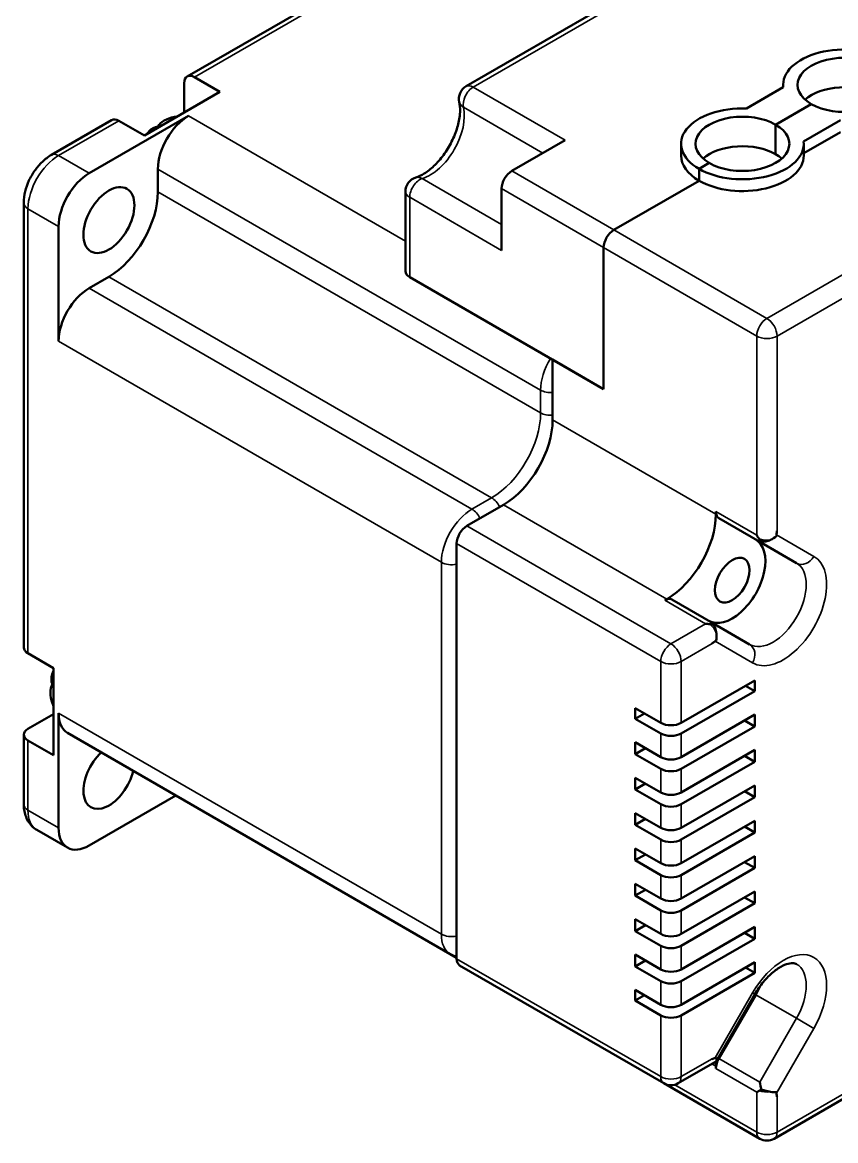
# Model space of a CAD drawing. Header units: millimetres. Extents: x 583 to 1920, y -107 to 363.
# Drawn here: x 973.5 to 1029.8, y 228.5 to 305.9 of the extents above; entities that cross this region are included whole.
import ezdxf

# ---------------------------------------------------------------- set-up
doc = ezdxf.new("R2010")
doc.units = ezdxf.units.MM
doc.header["$LTSCALE"] = 1.2
doc.layers.add('외형선(ISO)', color=7, linetype='Continuous', lineweight=50)
doc.layers.add('좁은 외형선(ISO)', color=7, linetype='Continuous', lineweight=35)

msp = doc.modelspace()

# ---------------------------------------------------------------- linework, layer by layer
at = {"layer": '외형선(ISO)', "color": 0}
for p, q in [((984.9122, 302.1471), (1011.5702, 317.5381)), ((1004.2399, 301.4668), (1021.7288, 311.564)), ((985.4122, 302.0976), (987.18, 301.077)), ((984.7051, 301.6893), (984.7051, 299.6481)), ((1026.2142, 301.4047), (1023.6648, 299.9328)), ((1026.2049, 301.3993), (1026.2049, 301.5669)), ((987.18, 301.077), (981.9474, 298.0559)), ((1028.1568, 300.2401), (1025.682, 298.8112)), ((1028.1568, 300.2401), (1025.682, 298.8112)), ((975.5077, 296.7174), (979.6796, 299.1261)), ((978.129, 295.4431), (985.0092, 299.4154)), ((981.9474, 298.0559), (980.1796, 299.0766)), ((1030.174, 299.1185), (1027.6246, 297.6466)), ((1025.682, 298.8112), (1025.682, 296.7699)), ((1025.682, 298.8112), (1025.682, 296.7699)), ((1030.174, 298.302), (1027.6339, 296.8354)), ((1007.4033, 295.6064), (1011.1039, 297.743)), ((1019.1339, 297.4844), (1019.1339, 296.6679)), ((1027.6339, 296.6679), (1027.6339, 297.4844)), ((1021.0858, 296.1576), (1020.3787, 295.7493)), ((1021.0858, 296.1576), (1020.3787, 295.7493)), ((982.8879, 295.7412), (982.8879, 294.1653)), ((1020.3787, 294.9328), (1020.3787, 295.7493)), ((1020.3787, 295.7493), (1020.3787, 294.9328)), ((1006.6961, 290.1086), (1006.6961, 294.3817)), ((1020.3787, 294.9328), (1014.4743, 291.524)), ((1020.3787, 294.9328), (1014.4743, 291.524)), ((1000.0393, 288.6662), (1000.0393, 294.191)), ((973.5935, 293.4019), (973.5935, 262.62)), ((976.0077, 283.8244), (976.0077, 291.7689)), ((1013.7672, 290.2992), (1013.7672, 280.5013)), ((1013.7672, 290.2992), (1013.7672, 280.5013)), ((979.4937, 288.2866), (978.129, 287.4986)), ((1013.7672, 280.5013), (1000.3322, 288.258)), ((1010.2317, 282.5425), (1013.7672, 280.5013)), ((1010.2317, 278.3784), (1010.2317, 282.5425)), ((1004.292, 271.0299), (1006.8376, 272.4996)), ((1021.5454, 272.0182), (1021.5454, 271.8464)), ((1021.7525, 271.5604), (1024.5809, 269.9274)), ((1025.7692, 270.6847), (1025.769, 270.6849)), ((1025.788, 270.6739), (1025.7692, 270.6847)), ((1003.5849, 241.0645), (1003.5849, 269.8051)), ((1024.5809, 269.9274), (1027.1302, 268.4556)), ((1018.1513, 265.9676), (1018.0025, 265.8817)), ((1021.3309, 264.2983), (1018.5025, 265.9312)), ((1021.1285, 264.2304), (1021.1285, 264.2304)), ((1023.8802, 262.8264), (1021.3309, 264.2983)), ((1021.2692, 262.8905), (1021.269, 262.8906)), ((1021.2692, 262.8905), (1021.288, 262.8796)), ((973.8864, 262.2117), (975.6542, 261.1911)), ((975.6542, 261.1911), (975.6542, 255.149)), ((1019.1412, 257.3944), (1024.2324, 260.3338)), ((1024.2324, 260.3338), (1024.2324, 259.5989)), ((1024.2324, 259.5989), (1019.1412, 256.6596)), ((1023.596, 259.9664), (1024.2324, 259.5989)), ((975.6542, 258.0068), (973.8864, 256.9862)), ((976.0077, 250.1276), (976.0077, 258.0721)), ((1015.9592, 257.6802), (1015.9592, 258.415)), ((1015.9592, 258.415), (1017.727, 257.3944)), ((1015.9592, 257.6802), (1016.5956, 258.0476)), ((1024.2324, 257.9659), (1019.1412, 255.0266)), ((1024.2324, 257.9659), (1024.2324, 257.1495)), ((1017.727, 256.6596), (1015.9592, 257.6802)), ((1024.2324, 257.1495), (1019.1412, 254.2101)), ((1023.5253, 257.5577), (1024.2324, 257.1495)), ((973.5935, 256.5779), (973.5935, 251.7606)), ((976.629, 256.6988), (1003.1455, 241.3895)), ((975.6542, 255.149), (973.8864, 256.1697)), ((1015.9592, 255.2307), (1015.9592, 256.0472)), ((1017.727, 255.0266), (1015.9592, 256.0472)), ((1015.9592, 255.2307), (1016.6663, 255.6389)), ((1024.2324, 255.5165), (1019.1412, 252.5771)), ((1024.2324, 255.5165), (1024.2324, 254.7)), ((1017.727, 254.2101), (1015.9592, 255.2307)), ((1023.5253, 255.1082), (1024.2324, 254.7)), ((1024.2324, 254.7), (1019.1412, 251.7606)), ((1015.9592, 252.7812), (1015.9592, 253.5977)), ((1017.727, 252.5771), (1015.9592, 253.5977)), ((1015.9592, 252.7812), (1016.6663, 253.1894)), ((1017.727, 251.7606), (1015.9592, 252.7812)), ((1024.2324, 253.067), (1019.1412, 250.1276)), ((1023.5253, 252.6587), (1024.2324, 252.2505)), ((1024.2324, 253.067), (1024.2324, 252.2505)), ((984.1305, 252.3678), (978.129, 248.9028)), ((1024.2324, 252.2505), (1019.1412, 249.3111)), ((1015.9592, 250.3317), (1015.9592, 251.1482)), ((1017.727, 250.1276), (1015.9592, 251.1482)), ((1015.9592, 250.3317), (1016.6663, 250.74)), ((1017.727, 249.3111), (1015.9592, 250.3317)), ((1024.2324, 250.6175), (1019.1412, 247.6781)), ((1023.5253, 250.2092), (1024.2324, 249.801)), ((1024.2324, 250.6175), (1024.2324, 249.801)), ((976.629, 248.7543), (974.5077, 249.979)), ((1024.2324, 249.801), (1019.1412, 246.8616)), ((1015.9592, 247.8822), (1015.9592, 248.6987)), ((1017.727, 247.6781), (1015.9592, 248.6987)), ((1015.9592, 247.8822), (1016.6663, 248.2905)), ((1017.727, 246.8616), (1015.9592, 247.8822)), ((1024.2324, 248.168), (1019.1412, 245.2286)), ((1023.5253, 247.7597), (1024.2324, 247.3515)), ((1024.2324, 248.168), (1024.2324, 247.3515)), ((1024.2324, 247.3515), (1019.1412, 244.4121)), ((1015.9592, 245.4327), (1015.9592, 246.2492)), ((1017.727, 245.2286), (1015.9592, 246.2492)), ((1015.9592, 245.4327), (1016.6663, 245.841)), ((1024.2324, 245.7185), (1019.1412, 242.7791)), ((1024.2324, 245.7185), (1024.2324, 244.902)), ((1017.727, 244.4121), (1015.9592, 245.4327)), ((1024.2324, 244.902), (1019.1412, 241.9626)), ((1023.5253, 245.3103), (1024.2324, 244.902)), ((1015.9592, 242.9832), (1015.9592, 243.7997)), ((1017.727, 242.7791), (1015.9592, 243.7997)), ((1015.9592, 242.9832), (1016.6663, 243.3915)), ((1024.2324, 243.269), (1019.1412, 240.3296)), ((1024.2324, 243.269), (1024.2324, 242.4525)), ((1017.727, 241.9626), (1015.9592, 242.9832)), ((1024.2324, 242.4525), (1019.1412, 239.5131)), ((1023.5253, 242.8608), (1024.2324, 242.4525)), ((1050.4711, 242.9745), (1025.5809, 228.6042)), ((1003.5849, 241.1358), (1003.1455, 241.3895)), ((1015.9592, 240.5337), (1015.9592, 241.3502)), ((1017.727, 240.3296), (1015.9592, 241.3502)), ((1015.9592, 240.5337), (1016.6663, 240.942)), ((1024.2324, 240.8195), (1019.1412, 237.8801)), ((1024.2324, 240.8195), (1024.2324, 240.0847)), ((1017.9341, 232.4417), (1003.792, 240.6067)), ((1017.727, 239.5131), (1015.9592, 240.5337)), ((1024.2324, 240.0847), (1019.1412, 237.1453)), ((1023.596, 240.4521), (1024.2324, 240.0847)), ((1015.9592, 238.1659), (1015.9592, 238.9008)), ((1017.727, 237.8801), (1015.9592, 238.9008)), ((1016.5956, 238.5333), (1015.9592, 238.1659)), ((1021.5773, 233.9843), (1024.2462, 238.607)), ((1024.3018, 238.5749), (1021.7525, 234.1595)), ((1017.727, 237.1453), (1015.9592, 238.1659)), ((1021.4797, 233.9114), (1018.9341, 232.4417)), ((1021.2692, 234.1064), (1021.269, 234.1066)), ((1021.2692, 234.1064), (1021.288, 234.139)), ((1021.5454, 233.6344), (1021.5454, 233.4626)), ((1024.5809, 228.6042), (1017.9341, 232.4417)), ((1024.5384, 231.9246), (1024.3738, 231.8296)), ((1025.7692, 231.5083), (1025.769, 231.5085)), ((1025.788, 231.5409), (1025.7692, 231.5083))]:
    msp.add_line(p, q, dxfattribs=at)
for centre, radius, start, end in [((1004.7399, 300.6007), 1, 120, 193.059425), ((984.5637, 296.3413), 3.05, 96.314066, 101.261793), ((984.5637, 296.3413), 3.05, 138.738207, 143.685934), ((1001.0393, 294.191), 1, 106.940575, 180), ((978.4472, 259.7827), 3.05, 156.314066, 161.261793), ((978.4472, 259.7827), 3.05, 198.738207, 203.685934), ((1018.4341, 233.3078), 1, 240, 300), ((1025.0809, 229.4702), 1, 240, 300)]:
    msp.add_arc(centre, radius, start, end, dxfattribs=at)
for centre, major_axis, ratio, start_param, end_param in [((1030.4549, 301.5669), (-4.25, 0), 0.5773503, 3.9269908, 6.3493296), ((1030.4549, 301.5669), (-3.25, 0), 0.5773503, 3.9269908, 7.0685835), ((1030.4549, 301.5669), (3.25, 0), 0.5773503, 3.9269908, 7.0685835), ((985.4122, 301.2811), (-0.5, 0.866), 0.5773503, 5.4977871, 7.0685835), ((1030.4549, 299.5256), (-3.25, 0), 0.5773503, 3.9269908, 5.7080739), ((1023.3839, 297.4844), (-4.25, 0), 0.5773503, 4.6462447, 7.0685835), ((980.1796, 298.2601), (-0.5, 0.866), 0.5773503, 5.4977871, 6.2831853), ((985.0092, 296.9659), (-1.5, -2.5981), 0.5773503, 3.9269908, 5.4977871), ((984.5637, 298.3825), (-1.7471, 0), 0.5773503, 5.0221657, 5.9734086), ((985.1294, 296.6679), (-1.4716, 2.5489), 0.5773503, 6.0537134, 6.145922), ((1023.3839, 297.4844), (-3.25, 0), 0.5773503, 3.9269908, 7.0685835), ((983.998, 296.0147), (-1.4716, 2.5489), 0.5773503, 6.0537134, 6.4765888), ((1023.3839, 297.4844), (3.25, 0), 0.5773503, 3.9269908, 7.0685835), ((1023.3839, 297.4844), (4.25, 0), 0.5773503, 3.9269908, 6.3493296), ((1023.3839, 295.4431), (-3.25, 0), 0.5773503, 3.9269908, 5.7080739), ((1023.3839, 296.6679), (-4.25, 0), 0.5773503, 0, 0.7853982), ((1023.3839, 296.6679), (4.25, 0), 0.5773503, 3.9269908, 6.2831853), ((1023.3839, 295.4431), (-3.25, 0), 0.5773503, 3.7167041, 3.9269908), ((978.129, 292.9937), (1.5, 2.5981), 0.5773503, 0.7853982, 2.3561945), ((1007.4033, 294.7899), (-0.5, -0.866), 0.5773503, 3.9269908, 5.4977871), ((979.4937, 292.2057), (-2.4, -4.1569), 0.5773503, 0.7853982, 2.3561945), ((1014.4743, 290.7075), (0.5, 0.866), 0.5773503, 0.7853982, 2.3561945), ((1014.4743, 290.7075), (-0.5, -0.866), 0.5773503, 3.9269908, 5.4977871), ((1001.0393, 288.6662), (-1, 0), 0.5773503, 0, 0.7853982), ((978.129, 285.0491), (-1.5, -2.5981), 0.5773503, 3.9269908, 5.4977871), ((1006.8376, 276.4188), (-2.4, -4.1569), 0.5773503, 0.7853982, 2.3561945), ((1018.1513, 269.8868), (-2.4, -4.1569), 0.5773503, 0.7853982, 2.3561945), ((1022.2525, 272.4264), (-0.5, -0.866), 0.5773503, 5.4977871, 6.2831853), ((1004.292, 270.2134), (-0.5, -0.866), 0.5773503, 3.9269908, 5.4977871), ((1025.0809, 270.7934), (0.7071, -1.2247), 0.5773503, 4.712389, 4.9243809), ((1025.0809, 270.7934), (-0.9239, -0.5334), 0.7174389, 1.4306701, 1.8886278), ((1020.8383, 268.3355), (-3.5, -6.0622), 0.5773503, 2.2232562, 2.2690188), ((1022.6768, 267.274), (-1.625, -2.8146), 0.5773503, 0, 3.1415927), ((1025.0809, 270.7934), (0.5, 0.866), 0.2391463, 3.1415927, 3.5381068), ((1018.0025, 265.0652), (0.5, 0.866), 0.5773503, 0, 0.7853982), ((1020.8309, 263.4322), (1.4142, 0), 0.5773503, 1.358812, 1.5707963), ((1020.8309, 263.4322), (0.5, 0.866), 0.2391463, 5.8866711, 6.2831853), ((1020.8309, 263.4322), (0, -1.0668), 0.7174389, 1.2529648, 1.7109225), ((974.5935, 262.62), (-1, 0), 0.5773503, 0, 0.7853982), ((1020.8383, 268.3355), (-3.5, -6.0622), 0.5773503, 0.8725739, 0.9183364), ((978.4472, 260.4359), (-2.9432, 0), 0.5773503, 6.0897819, 6.5126572), ((976.6795, 258.762), (-0.8736, 1.5131), 0.5773503, 0.3097767, 1.2610197), ((978.4472, 259.1295), (-2.9432, 0), 0.5773503, 0.1372633, 0.2294719), ((978.129, 259.2968), (-1.5, -2.5981), 0.5773503, 5.4977871, 6.2831853), ((1018.4341, 257.8027), (1, 0), 0.5773503, 3.9269908, 5.4977871), ((974.5935, 256.5779), (-1, 0), 0.5773503, 5.4977871, 7.0685835), ((1018.4341, 257.0678), (-1, 0), 0.5773503, 0.7853982, 2.3561945), ((979.4937, 253.7161), (-1.25, -2.1651), 0.5773503, 4.2340708, 8.3322998), ((1018.4341, 255.4348), (1, 0), 0.5773503, 3.9269908, 5.4977871), ((1018.4341, 254.6183), (-1, 0), 0.5773503, 0.7853982, 2.3561945), ((1018.4341, 252.9853), (1, 0), 0.5773503, 3.9269908, 5.4977871), ((1018.4341, 252.1688), (-1, 0), 0.5773503, 0.7853982, 2.3561945), ((978.129, 251.3523), (-1.5, -2.5981), 0.5773503, 5.4977871, 7.0685835), ((1018.4341, 250.5358), (1, 0), 0.5773503, 3.9269908, 5.4977871), ((1018.4341, 249.7193), (-1, 0), 0.5773503, 0.7853982, 2.3561945), ((1018.4341, 248.0863), (1, 0), 0.5773503, 3.9269908, 5.4977871), ((1018.4341, 247.2698), (-1, 0), 0.5773503, 0.7853982, 2.3561945), ((1018.4341, 245.6369), (1, 0), 0.5773503, 3.9269908, 5.4977871), ((1018.4341, 244.8204), (-1, 0), 0.5773503, 0.7853982, 2.3561945), ((1018.4341, 243.1874), (1, 0), 0.5773503, 3.9269908, 5.4977871), ((1018.4341, 242.3709), (-1, 0), 0.5773503, 0.7853982, 2.3561945), ((1004.292, 241.4727), (-0.5, -0.866), 0.5773503, 5.4977871, 6.2831853), ((1018.4341, 240.7379), (1, 0), 0.5773503, 3.9269908, 5.4977871), ((1018.4341, 239.9214), (-1, 0), 0.5773503, 0.7853982, 2.3561945), ((1022.6768, 239.5131), (-1.625, -2.8146), 0.5773503, 1.5707963, 1.7615877), ((1018.4341, 238.2884), (1, 0), 0.5773503, 3.9269908, 5.4977871), ((1018.4341, 237.5535), (-1, 0), 0.5773503, 0.7853982, 2.3561945), ((1020.5809, 234.5472), (-0.7071, -1.2247), 0.5773503, 1.5442114, 1.5707963), ((1020.8383, 228.1638), (-3.5, -6.0622), 0.5773503, 3.7940526, 3.8398151), ((1018.1513, 231.6748), (-2.4, -4.1569), 0.5773503, 2.3561945, 2.436521), ((1022.2525, 233.8708), (0.5, 0.866), 0.5773503, 1.5707963, 2.3561945), ((1020.8309, 234.6915), (-0.7294, 0.7294), 0.3178372, 3.3092063, 3.767164), ((1025.0809, 232.2378), (0.3488, -1.3019), 0.3178372, 4.4046491, 4.8011633), ((1025.0809, 232.2378), (0.9964, -0.267), 0.3178372, 5.0499211, 5.5078788), ((1020.8383, 228.1638), (3.5, 6.0622), 0.5773503, 5.5849628, 5.6307254)]:
    msp.add_ellipse(centre, major_axis=major_axis, ratio=ratio, start_param=start_param, end_param=end_param, dxfattribs=at)
for centre, major_axis in [((979.4937, 292.2057), (1.25, 2.1651)), ((1022.6768, 267.274), (-0.85, -1.4722))]:
    msp.add_ellipse(centre, major_axis=major_axis, ratio=0.5773503, dxfattribs=at)
for points, knots in [([(1000.7479, 295.1477), (1000.9236, 295.2012), (1001.1281, 295.2939), (1001.5601, 295.564), (1001.7872, 295.741), (1002.2397, 296.1726), (1002.4647, 296.4294), (1002.8822, 296.9987), (1003.0739, 297.3122), (1003.3983, 297.9587), (1003.5308, 298.2915), (1003.7223, 298.9326), (1003.7823, 299.241), (1003.8324, 299.7919), (1003.8243, 300.0358), (1003.7848, 300.2855), (1003.7759, 300.3314), (1003.7658, 300.3748)], [1.3388368, 1.3388368, 1.3388368, 1.3388368, 1.6123959, 1.6123959, 1.8860299, 1.8860299, 2.1686032, 2.1686032, 2.4571963, 2.4571963, 2.7466141, 2.7466141, 3.0313733, 3.0313733, 3.307222, 3.307222, 3.3735522, 3.3735522, 3.3735522, 3.3735522]), ([(973.5935, 293.4019), (973.5935, 293.6636), (973.6285, 293.9246), (973.753, 294.4389), (973.8428, 294.6923), (974.0684, 295.1812), (974.2043, 295.4165), (974.5148, 295.8563), (974.6894, 296.0607), (975.0726, 296.4257), (975.2811, 296.5866), (975.5077, 296.7174)], [3.1415927, 3.1415927, 3.1415927, 3.1415927, 3.4557519, 3.4557519, 3.7699112, 3.7699112, 4.0840704, 4.0840704, 4.3982297, 4.3982297, 4.712389, 4.712389, 4.712389, 4.712389]), ([(1024.6997, 269.9484), (1024.675, 269.9741), (1024.6509, 270.0005), (1024.5963, 270.0631), (1024.5664, 270.0997), (1024.5384, 270.1366)], [-0.024444425, -0.024444425, -0.024444425, -0.024444425, -0.013950805, -0.013950805, -0.000000863, -0.000000863, -0.000000863, -0.000000863]), ([(1025.3308, 270.0626), (1025.2239, 270.0145), (1025.1115, 269.9797), (1024.8968, 269.9434), (1024.796, 269.9391), (1024.6997, 269.9484)], [-0.106929851, -0.106929851, -0.106929851, -0.106929851, -0.071810213, -0.071810213, -0.040242214, -0.040242214, -0.040242214, -0.040242214]), ([(1021.1285, 264.2304), (1021.1788, 264.2242), (1021.2298, 264.2157), (1021.3114, 264.1992), (1021.3419, 264.1923), (1021.3721, 264.1849)], [-0.030439735, -0.030439735, -0.030439735, -0.030439735, -0.014713594, -0.014713594, -0.005293699, -0.005293699, -0.005293699, -0.005293699]), ([(1021.3721, 264.1849), (1021.4159, 264.1237), (1021.4539, 264.0558), (1021.54, 263.8581), (1021.5746, 263.7212), (1021.5888, 263.5812)], [-0.066857709, -0.066857709, -0.066857709, -0.066857709, -0.042224925, -0.042224925, -0.000014896, -0.000014896, -0.000014896, -0.000014896]), ([(974.5077, 249.979), (974.3768, 250.0546), (974.2566, 250.1482), (974.048, 250.3593), (973.9596, 250.4764), (973.8147, 250.721), (973.7581, 250.8485), (973.6714, 251.1064), (973.6413, 251.237), (973.6023, 251.4986), (973.5935, 251.6297), (973.5935, 251.7606)], [2.35619449, 2.35619449, 2.35619449, 2.35619449, 2.51327412, 2.51327412, 2.67035376, 2.67035376, 2.82743339, 2.82743339, 2.98451302, 2.98451302, 3.14159265, 3.14159265, 3.14159265, 3.14159265]), ([(1003.1455, 241.3895), (1003.2764, 241.3139), (1003.4177, 241.2566), (1003.5691, 241.217), (1003.577, 241.215), (1003.5849, 241.213)], [3.92699082, 3.92699082, 3.92699082, 3.92699082, 4.08407045, 4.08407045, 4.09269556, 4.09269556, 4.09269556, 4.09269556]), ([(1024.2462, 238.607), (1024.4231, 238.9134), (1024.6259, 239.2048), (1025.0577, 239.7242), (1025.2864, 239.9526), (1025.7349, 240.322), (1025.9546, 240.465), (1026.3504, 240.6623), (1026.5269, 240.7189), (1026.8208, 240.7694), (1026.9324, 240.7614), (1027.059, 240.7299), (1027.096, 240.7145), (1027.1302, 240.6947)], [2.3561945, 2.3561945, 2.3561945, 2.3561945, 2.6451898, 2.6451898, 2.9313596, 2.9313596, 3.2095526, 3.2095526, 3.4792288, 3.4792288, 3.7628102, 3.7628102, 3.9269908, 3.9269908, 3.9269908, 3.9269908]), ([(1021.535, 233.9428), (1021.5314, 233.9408), (1021.5277, 233.9387), (1021.5203, 233.9346), (1021.5166, 233.9325), (1021.5093, 233.9283), (1021.5056, 233.9262), (1021.4982, 233.922), (1021.4945, 233.9199), (1021.4871, 233.9157), (1021.4834, 233.9136), (1021.4797, 233.9114)], [3.125031252, 3.125031252, 3.125031252, 3.125031252, 3.128343532, 3.128343532, 3.131655813, 3.131655813, 3.134968093, 3.134968093, 3.138280373, 3.138280373, 3.141592654, 3.141592654, 3.141592654, 3.141592654]), ([(1024.5384, 231.9246), (1024.569, 231.9422), (1024.6019, 231.9599), (1024.657, 231.9893), (1024.6781, 232.0005), (1024.6997, 232.012)], [-0.030439735, -0.030439735, -0.030439735, -0.030439735, -0.014713594, -0.014713594, -0.005293699, -0.005293699, -0.005293699, -0.005293699]), ([(1024.6997, 232.012), (1024.7746, 231.9843), (1024.8524, 231.9593), (1025.0666, 231.899), (1025.2025, 231.8701), (1025.3308, 231.8506)], [-0.066857709, -0.066857709, -0.066857709, -0.066857709, -0.042224925, -0.042224925, -0.000014896, -0.000014896, -0.000014896, -0.000014896])]:
    msp.add_open_spline(points, degree=3, knots=knots, dxfattribs=at)
for points in [[(1025.7332, 270.3305), (1025.7486, 270.4504), (1025.7603, 270.569), (1025.769, 270.6849)], [(1025.7444, 270.4104), (1025.7415, 270.3838), (1025.7378, 270.3571), (1025.7332, 270.3305)], [(1021.269, 262.8906), (1021.365, 262.956), (1021.4618, 263.0256), (1021.558, 263.0988)], [(1021.558, 263.0988), (1021.5372, 263.0815), (1021.5159, 263.065), (1021.4944, 263.0492)], [(1021.4944, 234.2077), (1021.5159, 234.2168), (1021.5372, 234.2262), (1021.558, 234.236)], [(1021.5888, 234.011), (1021.5795, 233.9808), (1021.5616, 233.9576), (1021.535, 233.9428)], [(1025.7332, 231.8255), (1025.7378, 231.8011), (1025.7415, 231.7772), (1025.7444, 231.7539)], [(1025.769, 231.5085), (1025.7603, 231.6149), (1025.7486, 231.7209), (1025.7332, 231.8255)]]:
    msp.add_open_spline(points, degree=3, dxfattribs=at)
at = {"layer": '좁은 외형선(ISO)', "color": 0}
for p, q in [((985.4122, 302.0976), (1012.0702, 317.4886)), ((1004.7399, 301.4172), (1022.2288, 311.5145)), ((1011.1039, 297.743), (1004.7399, 301.4172)), ((1004.0518, 300.0157), (1009.5461, 296.8436)), ((1049.9711, 299.7706), (1025.0809, 285.4002)), ((976.0077, 296.6679), (980.1796, 299.0766)), ((1000.0393, 290.7378), (985.0092, 299.4154)), ((1025.788, 284.1755), (1050.6782, 298.5458)), ((976.0077, 296.6679), (978.129, 295.4431)), ((1009.4044, 280.4319), (982.8879, 295.7412)), ((1006.6961, 291.9074), (1001.2018, 295.0795)), ((1014.4743, 291.524), (1007.4033, 295.6064)), ((1006.6961, 294.3817), (1013.7672, 290.2992)), ((1009.4044, 278.856), (982.8879, 294.1653)), ((1000.3322, 293.7828), (1000.3322, 288.258)), ((1000.3322, 293.7828), (1006.6961, 290.1086)), ((973.8864, 262.2117), (973.8864, 292.9937)), ((976.0077, 291.7689), (973.8864, 292.9937)), ((1025.0809, 285.4002), (1014.4743, 291.524)), ((1013.7672, 290.2992), (1024.3738, 284.1755)), ((1006.0103, 272.9772), (979.4937, 288.2866)), ((1004.6455, 272.1893), (978.129, 287.4986)), ((1024.3738, 284.1755), (1024.3738, 270.3852)), ((1025.788, 270.6739), (1025.788, 284.1755)), ((1002.5242, 268.5151), (976.0077, 283.8244)), ((1009.4044, 280.4319), (1009.4044, 278.856)), ((1021.5454, 271.8464), (1010.2317, 278.3784)), ((1006.0103, 272.9772), (1004.6455, 272.1893)), ((1006.8376, 272.4996), (1018.1513, 265.9676)), ((1024.3738, 270.3852), (1021.5454, 272.0182)), ((1018.4341, 262.8649), (1004.292, 271.0299)), ((1028.3373, 268.9134), (1025.7444, 270.4104)), ((1003.5849, 269.8051), (1017.727, 261.6402)), ((1002.5242, 268.5151), (1002.5242, 242.7628)), ((1018.0025, 265.8817), (1020.8309, 264.2487)), ((1020.8309, 264.2487), (1018.4341, 262.8649)), ((1019.1412, 261.6402), (1021.288, 262.8796)), ((1021.4944, 263.0492), (1024.0873, 261.5522)), ((1017.727, 261.6402), (1017.727, 257.3944)), ((1019.1412, 257.3944), (1019.1412, 261.6402)), ((1002.5242, 242.7628), (976.0077, 258.0721)), ((1017.727, 256.6596), (1017.727, 255.0266)), ((1019.1412, 255.0266), (1019.1412, 256.6596)), ((973.8864, 251.3523), (973.8864, 256.1697)), ((1017.727, 254.2101), (1017.727, 252.5771)), ((1019.1412, 252.5771), (1019.1412, 254.2101)), ((1017.727, 251.7606), (1017.727, 250.1276)), ((1019.1412, 250.1276), (1019.1412, 251.7606)), ((973.8864, 251.3523), (976.0077, 250.1276)), ((1017.727, 249.3111), (1017.727, 247.6781)), ((1019.1412, 247.6781), (1019.1412, 249.3111)), ((1017.727, 246.8616), (1017.727, 245.2286)), ((1019.1412, 245.2286), (1019.1412, 246.8616)), ((1017.727, 244.4121), (1017.727, 242.7791)), ((1019.1412, 242.7791), (1019.1412, 244.4121)), ((1050.6782, 243.4323), (1025.788, 229.062)), ((1017.727, 241.9626), (1017.727, 240.3296)), ((1019.1412, 240.3296), (1019.1412, 241.9626)), ((1017.727, 232.8995), (1003.5849, 241.0645)), ((1017.727, 239.5131), (1017.727, 237.8801)), ((1019.1412, 237.8801), (1019.1412, 239.5131)), ((1024.0873, 238.6988), (1021.4944, 234.2077)), ((1024.0873, 238.6988), (1024.2462, 238.607)), ((1027.1302, 236.9419), (1024.3018, 238.5749)), ((1017.727, 237.1453), (1017.727, 232.8995)), ((1019.1412, 232.8995), (1019.1412, 237.1453)), ((1027.1302, 236.9419), (1024.5809, 232.5265)), ((1028.3373, 236.245), (1027.1302, 236.9419)), ((1025.7444, 231.7539), (1028.3373, 236.245)), ((1021.288, 234.139), (1019.1412, 232.8995)), ((1024.5809, 232.5265), (1021.7525, 234.1595)), ((1021.2726, 233.7918), (1021.5454, 233.6344)), ((1021.5454, 233.4626), (1024.3738, 231.8296)), ((1024.3738, 229.062), (1018.6929, 232.3418)), ((1024.3738, 231.8296), (1024.3738, 229.062)), ((1025.788, 229.062), (1025.788, 231.5409))]:
    msp.add_line(p, q, dxfattribs=at)
for centre, major_axis, ratio, start_param, end_param in [((1004.7399, 300.6007), (0.5, 0.866), 0.5773503, 0.7853982, 2.5881541), ((1004.7399, 300.6007), (-0.5, 0.866), 0.5773503, 5.4977871, 6.2831853), ((1001.7464, 298.0559), (1.675, 2.9012), 0.5773503, 3.6950312, 5.7297467), ((1004.7399, 300.6007), (-0.9741, -0.226), 0.6946118, 0, 0.6392204), ((976.0077, 294.2184), (1.5, 2.5981), 0.5773503, 0.7853982, 2.3561945), ((976.0077, 295.8514), (-0.5, 0.866), 0.5773503, 5.4977871, 6.2831853), ((1001.0393, 294.191), (0.5, 0.866), 0.5773503, 0.5534386, 2.3561945), ((1001.0393, 294.191), (-0.2914, 0.9566), 0.6946118, 5.6439649, 6.2831853), ((1001.0393, 294.191), (-1, 0), 0.5773503, 0, 0.7853982), ((974.5935, 293.4019), (-1, 0), 0.5773503, 0, 0.7853982), ((1025.0809, 284.5837), (0.5, 0.866), 0.5773503, 0.7853982, 2.3561945), ((1025.0809, 284.5837), (0.5, -0.866), 0.5773503, 0.7853982, 2.3561945), ((1025.0809, 284.5837), (1, 0), 0.5773503, 3.9269908, 5.4977871), ((1011.5257, 281.6566), (-1.5, -2.5981), 0.5773503, 4.6723089, 5.4977871), ((1010.1115, 280.8401), (-1, 0), 0.5773503, 0.7853982, 1.6912959), ((1006.0103, 276.8964), (-2.4, -4.1569), 0.5773503, 0.7853982, 2.3561945), ((1010.1115, 279.2643), (-1, 0), 0.5773503, 0.7853982, 1.6912959), ((1006.0103, 272.1607), (-0.5, 0.866), 0.5773503, 4.5918894, 5.4977871), ((1004.6455, 269.7398), (-1.5, -2.5981), 0.5773503, 3.9269908, 5.4977871), ((1004.6455, 271.3728), (-0.5, 0.866), 0.5773503, 4.5918894, 5.4977871), ((1025.0809, 270.6216), (-1, 0), 0.5773503, 0.9973901, 1.8233692), ((1026.2123, 265.2328), (-2.125, -3.6806), 0.5773503, 0, 3.1415927), ((1027.6302, 269.3216), (-0.5, -0.866), 0.8164966, 0, 1.5707963), ((1003.2313, 268.9233), (-1, 0), 0.5773503, 0.7853982, 1.9321635), ((1025.5052, 265.641), (1.625, 2.8146), 0.5773503, 3.1415927, 6.2831853), ((1020.9797, 263.5181), (-0.5, 0.866), 0.5773503, 4.4598161, 5.2858028), ((1018.4341, 262.0484), (0.5, 0.866), 0.5773503, 0.7853982, 2.3561945), ((1018.4341, 262.0484), (0.5, -0.866), 0.5773503, 0.7853982, 2.3561945), ((1023.3802, 261.9604), (0.5, 0.866), 0.8164966, 4.712389, 6.2831853), ((1018.4341, 262.0484), (1, 0), 0.5773503, 3.9269908, 5.4977871), ((974.5935, 251.7606), (-1, 0), 0.5773503, 0, 0.7853982), ((976.0077, 252.5771), (-1.5, -2.5981), 0.5773503, 5.4977871, 6.2831853), ((1003.2313, 243.171), (-1, 0), 0.5773503, 0.7853982, 1.9321635), ((1004.6455, 243.9875), (-1.5, -2.5981), 0.5773503, 5.4977871, 6.2831853), ((1026.2123, 237.4719), (2.125, 3.6806), 0.5773503, 4.712389, 7.8539816), ((1025.5052, 237.8801), (1.625, 2.8146), 0.5773503, 4.712389, 6.2831853), ((1020.9797, 234.7774), (0.5, -0.866), 0.5773503, 0, 0.2525729), ((1018.4341, 233.3078), (-0.5, -0.866), 0.5773503, 5.4977871, 6.2831853), ((1018.4341, 233.3078), (-1, 0), 0.5773503, 0.7853982, 2.3561945), ((1018.4341, 233.3078), (0.5, -0.866), 0.5773503, 0, 0.7853982), ((1025.0809, 232.4096), (-1, 0), 0.5773503, 0.9973901, 1.8233692), ((1025.0809, 229.4702), (1, 0), 0.5773503, 3.9269908, 5.4977871), ((1025.0809, 229.4702), (-0.5, -0.866), 0.5773503, 5.4977871, 6.2831853), ((1025.0809, 229.4702), (0.5, -0.866), 0.5773503, 0, 0.7853982)]:
    msp.add_ellipse(centre, major_axis=major_axis, ratio=ratio, start_param=start_param, end_param=end_param, dxfattribs=at)

doc.saveas('drawing.dxf')
